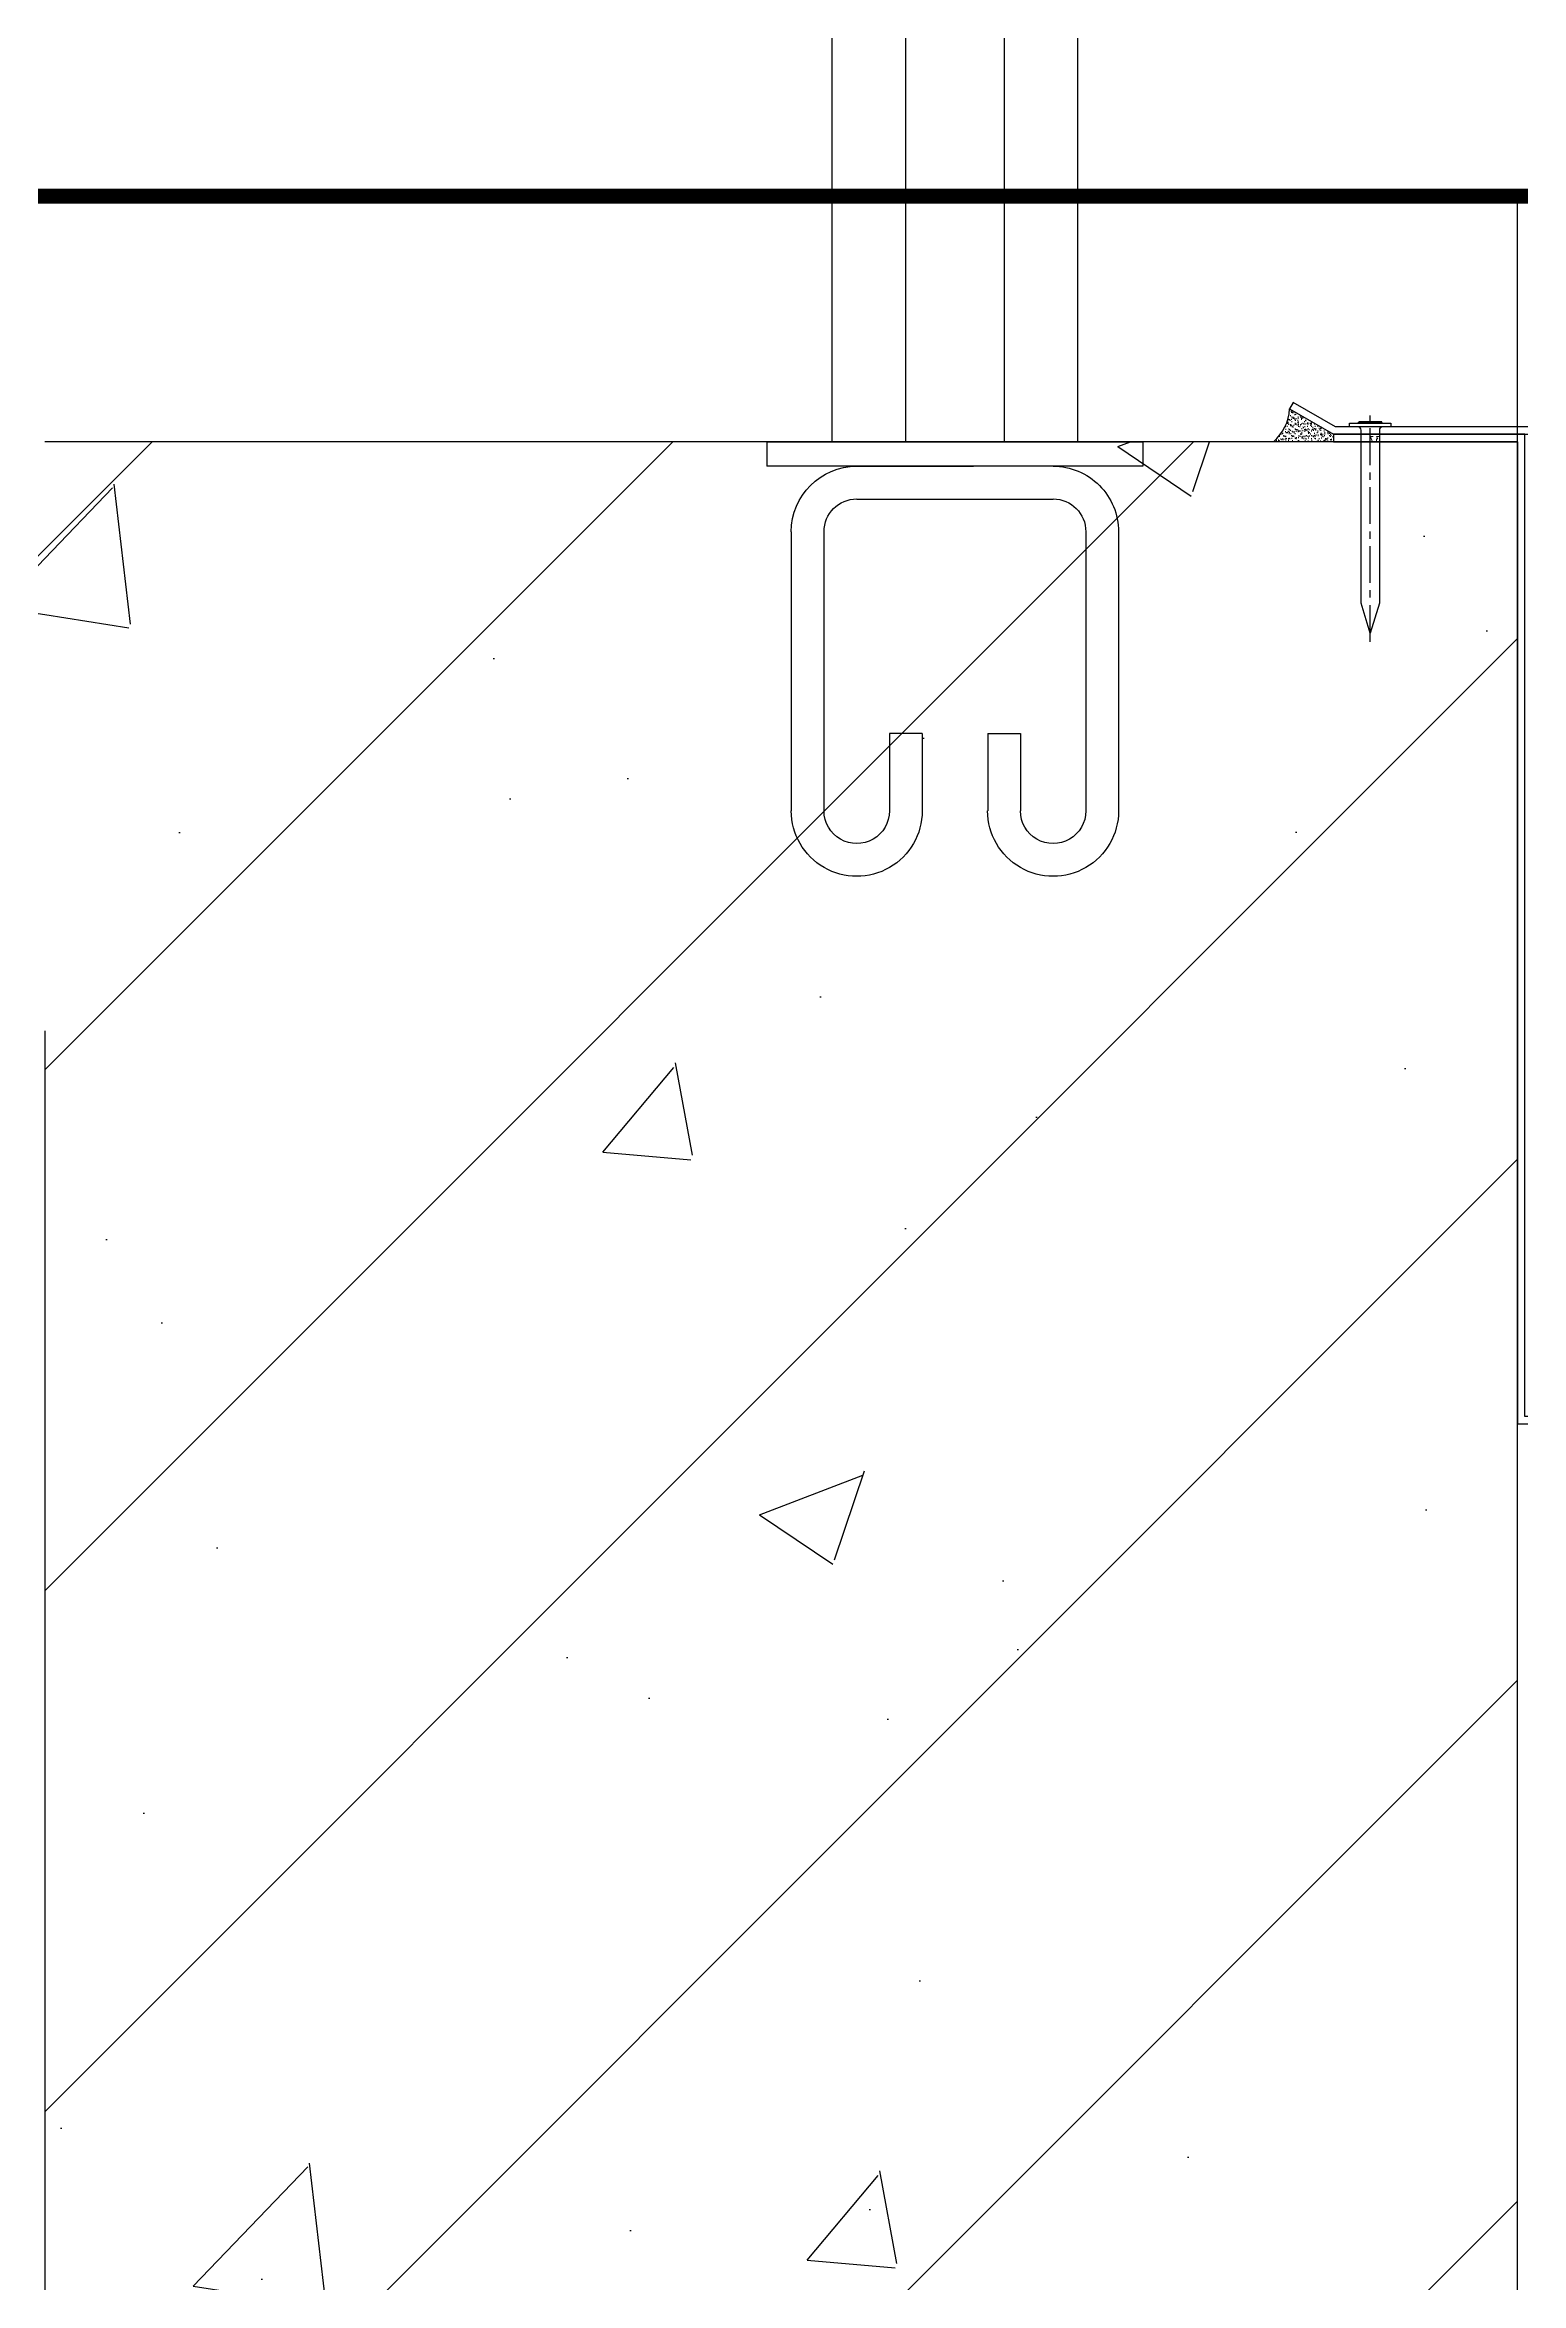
# Model space of a CAD drawing. Extents: x 220580 to 2027826, y -309201 to 71987.
# Drawn here: x 323103.6 to 323404.3, y -161954.4 to -161498.5 of the extents above; entities that cross this region are included whole.
import ezdxf
from ezdxf.enums import TextEntityAlignment as Align

# ---------------------------------------------------------------- set-up
doc = ezdxf.new("R2010")
doc.units = 0
for name, pattern in [('DASH', [0.35, 0.25, -0.1]), ('ZN-CENTER', [2, 1.25, -0.25, 0.25, -0.25]), ('ZN-DASH', [0.35, 0.25, -0.1]), ('ZN-DOT', [0.25, 0, -0.25])]:
    doc.linetypes.add(name, pattern=pattern)
for name, color, linetype in [('!ZN1-填充-8', 8, 'Continuous'), ('!ZN3-不锈钢板幕墙-7', 7, 'Continuous'), ('!ZN4-辅助材料-1', 1, 'Continuous'), ('!ZN4-配件-11', 11, 'Continuous'), ('!ZN6-层高线-8', 8, 'ZN-DOT'), ('20剖面图$0$20立剖面图及门窗表$0$A-HRAIL', 173, 'Continuous'), ('20剖面图$0$20立剖面图及门窗表$0$A-WINDOW', 140, 'Continuous'), ('20剖面图$0$20立剖面图及门窗表$0$立面栏杆', 167, 'Continuous'), ('20剖面图$0$A-SFCE', 30, 'Continuous'), ('20剖面图$0$AS-COLN', 6, 'Continuous'), ('20剖面图$0$PUB_HATCH', 8, 'Continuous')]:
    doc.layers.add(name, color=color, linetype=linetype)
doc.styles.add('DHTEXT-1', font='ROMANS.shx', dxfattribs={"width": 0.7, "bigfont": 'CHINESE.shx'})
pattern_1 = [(45, (1530822.114, -568207.45), (-53.0330086, 53.0330086), []), (50, (1530822.11, -568207.45), (215.178055, -18.82564), [22.5, -247.5]), (355, (1530822.11, -568207.45), (-41.6254, 225.65764), [18, -198]), (100.4514, (1530840.05, -568209.02), (173.552815, 206.831863), [19.122057, -210.342634]), (46.1842, (1530822.11, -568147.45), (320.172315, -49.655704), [33.75, -371.25]), (96.6356, (1530848.8, -568151.6), (280.39881, 292.23536), [28.683086, -315.5139]), (351.1842, (1530822.1, -568147.45), (280.398584, 292.23558), [27, -297]), (21, (1530852.11, -568162.45), (179.072116, -120.785667), [22.5, -247.5]), (326, (1530852.11, -568162.45), (72.9946, 217.545014), [18, -198]), (71.4514, (1530867.04, -568172.52), (252.066789, 96.75915), [19.122057, -210.342634]), (37.5, (1530822.114, -568207.45), (3.6479566, 99.868156), [0, -195.6, 0, -201, 0, -198.75]), (7.5, (1530822.11, -568207.45), (78.920861, 118.3235136), [0, -114.6, 0, -191.1, 0, -75.75]), (327.5, (1530755.214, -568207.45), (160.146731, -6.7664615), [0, -75, 0, -234, 0, -310.5]), (317.5, (1530725.21, -568207.45), (174.955851, 30.031495), [0, -97.5, 0, -155.4, 0, -220.5])]

# ---------------------------------------------------------------- blocks, each defined once
blk = doc.blocks.new('20剖面图$0$20立剖面图及门窗表$0$A$C685418A6')
at = {"layer": '20剖面图$0$20立剖面图及门窗表$0$立面栏杆'}
for p, q in [((0, 88.5), (76.56, 88.5)), ((0, 88.5), (0, 83.5)), ((76.56, 88.5), (76.56, 83.5)), ((76.56, 83.5), (0, 83.5)), ((18.28, 83.5), (42.09, 83.5)), ((18.28, 76.83), (58.28, 76.83)), ((4.95, 70.17), (4.95, 13.33)), ((11.61, 70.17), (11.61, 13.33)), ((64.95, 70.17), (64.95, 13.33)), ((71.61, 70.17), (71.61, 13.33)), ((24.95, 29.05), (24.95, 13.33)), ((31.61, 29.05), (24.95, 29.05)), ((31.61, 29.05), (31.61, 13.33)), ((44.95, 29.05), (44.95, 13.33)), ((44.95, 29.05), (51.61, 29.05)), ((51.61, 29.05), (51.61, 13.33))]:
    blk.add_line(p, q, dxfattribs=at)
at = {"layer": '20剖面图$0$20立剖面图及门窗表$0$立面栏杆', "extrusion": (0, 0, -1)}
for centre, major_axis, start_param, end_param in [((18.28, 70.17), (13.33, 0.19), 3.155544, 4.72634), ((58.28, 70.17), (13.33, 0.05), -1.567074, 0.003723), ((18.28, 70.17), (4.71, 4.71), 3.926991, 5.497787), ((58.28, 70.17), (-4.71, 4.71), 0.785398, 2.356194), ((18.28, 13.33), (9.43, 9.43), 0.785398, 3.926991), ((18.28, 13.33), (-4.71, 4.71), 2.356194, 5.497787), ((58.28, 13.33), (-9.43, 9.43), 2.356194, 5.497787), ((58.28, 13.33), (-4.71, 4.71), 2.356194, 5.497787)]:
    blk.add_ellipse(centre, major_axis=major_axis, ratio=1, start_param=start_param, end_param=end_param, dxfattribs=at)
blk = doc.blocks.new('20剖面图$0$20立剖面图及门窗表$0$w4e24333333')
at = {"layer": '20剖面图$0$20立剖面图及门窗表$0$A-HRAIL'}
for points in [[(-198091.58, 12664.03), (-198091.58, 13614.03), (-198141.58, 13614.03), (-198141.58, 12664.03)], [(-198106.58, 12664.03), (-198106.58, 13614.03), (-198126.58, 13614.03), (-198126.58, 12664.03)]]:
    blk.add_lwpolyline(points, close=True, dxfattribs=at)
at = {"layer": '20剖面图$0$20立剖面图及门窗表$0$A-HRAIL', "xscale": -1}
blk.add_blockref('20剖面图$0$20立剖面图及门窗表$0$A$C685418A6', (-198078.3, 12575.53), dxfattribs=at)
blk = doc.blocks.new('*U1916')
at = {"color": 0, "linetype": 'ZN-CENTER', "ltscale": 6}
blk.add_line((43.76, 0), (-2.33, 0), dxfattribs=at)
at = {"linetype": 'ByBlock', "ltscale": 10}
for p, q in [((-1.1, 2.28), (-1.1, -2.28)), ((-0.95, 2.33), (-0.95, -2.33)), ((-0.8, 4.2), (-0.8, -4.2)), ((0, 4.2), (-0.8, 4.2)), ((0, -4.2), (0, 4.2)), ((-0.8, -4.2), (0, -4.2))]:
    blk.add_line(p, q, dxfattribs=at)
blk.add_lwpolyline([(0, -2.52, -0.414214), (0.67, -1.85), (35.87, -1.85), (42, 0), (35.87, 1.85), (0.67, 1.85, -0.414214), (0, 2.52)], format="xyb", dxfattribs=at)
for centre, start, end in [((-1.12, 2.61), 272.9951, 344.3665), ((-1.12, -2.61), 15.6335, 87.0049)]:
    blk.add_arc(centre, 0.329, start, end, dxfattribs=at)
at = {"layer": 'Defpoints', "color": 0, "ltscale": 10, "style": 'DHTEXT-1', "width": 0.7}
blk.add_text('3.7', height=1.125, rotation=90, dxfattribs=at).set_placement((3.09, -0.93), align=Align.CENTER)
blk = doc.blocks.new('A$C6990e299')
at = {"layer": '!ZN1-填充-8'}
h = blk.add_hatch(dxfattribs=at)
h.set_pattern_fill('AR-SAND', color=256, scale=0.5, style=0)
h.set_pattern_definition([(37.5, (-13989.7039, 322.62044), (-0.03149668, 0.963411885), [0, -0.76, 0, -0.85, 0, -0.8125]), (7.5, (-13989.7039, 322.6204), (0.88488835, 1.41107303), [0, -0.41, 0, -0.685, 0, -0.2625]), (327.5, (-13990.3189, 322.62044), (1.55707093, 0.002829527), [0, -0.25, 0, -0.9, 0, -1.175]), (317.5, (-13990.3189, 322.6204), (1.5030633, 0.43883778), [0, -0.125, 0, -0.59, 0, -0.675])])
edge = h.paths.add_edge_path()
edge.add_arc((-55.96, 7.2), 9.53, 310.9661, 356.7687)
edge.add_line((-46.44, 6.66), (-37.5, 1.5))
edge.add_line((-37.5, 1.5), (-37.5, 0))
edge.add_line((-37.5, 0), (-49.71, 0))
at = {"layer": '!ZN3-不锈钢板幕墙-7', "ltscale": 4}
blk.add_lwpolyline([(-1.5, 3), (-1.5, 3), (-37.1, 3), (-45.69, 7.96), (-46.44, 6.66), (-37.5, 1.5), (0, 1.5), (0, 1.5), (164.6, 1.5), (164.6, 39.81), (159.44, 48.75), (158.14, 48), (163.1, 39.41), (163.1, 3)], close=True, dxfattribs=at)
at = {"layer": '!ZN4-辅助材料-1', "ltscale": 4}
blk.add_lwpolyline([(-37.5, 0), (-49.71, 0, 0.202556), (-46.44, 6.66), (-37.5, 1.5), (-37.5, 1.5)], format="xyb", close=True, dxfattribs=at)
at = {"color": 4, "linetype": 'ZN-DASH', "ltscale": 30, "const_width": 3}
blk.add_lwpolyline([(155.6, 36.53), (155.6, 50), (-1426.31, 50)], dxfattribs=at)
at = {"ltscale": 20}
blk.add_lwpolyline([(213, -198.5), (1.5, -198.5), (1.5, 1.5), (-37.5, 1.5), (-37.5, 0), (0, 0), (0, -200), (213, -200)], dxfattribs=at)
at = {"layer": '!ZN4-配件-11', "color": 1, "extrusion": (0, 0, -1), "zscale": -1, "rotation": 270}
blk.add_blockref('*U1916', (30, 3), dxfattribs=at)
blk = doc.blocks.new('20250828170426')
at = {"layer": '20剖面图$0$PUB_HATCH'}
h = blk.add_hatch(dxfattribs=at)
h.set_pattern_fill('钢筋混凝土', color=256, scale=30, style=0)
h.set_pattern_definition(pattern_1)
h.paths.add_polyline_path([(-800, 3630), (-800, 3750), (-4002.64, 3750), (-4002.64, 3630)])
h = blk.add_hatch(dxfattribs=at)
h.set_pattern_fill('钢筋混凝土', color=256, scale=30, style=0)
h.set_pattern_definition(pattern_1)
h.paths.add_polyline_path([(-800, 2950), (-500, 2950), (-500, 3750), (-800, 3750)])
at = {"layer": '20剖面图$0$A-SFCE', "color": 8}
for p in [(-4002.64, 3800), (-500, 3750)]:
    blk.add_line(p, (-500, 3800), dxfattribs=at)
at = {"layer": '20剖面图$0$AS-COLN'}
for p, q in [((-500, 3750), (-800, 3750)), ((-500, 2950), (-500, 3750)), ((-800, 3630), (-800, 2950))]:
    blk.add_line(p, q, dxfattribs=at)
at = {"ltscale": 40}
blk.add_blockref('A$C6990e299', (-500, 3750), dxfattribs=at)
at = {"layer": '20剖面图$0$20立剖面图及门窗表$0$A-WINDOW', "xscale": -1}
blk.add_blockref('20剖面图$0$20立剖面图及门窗表$0$w4e24333333', (-198731.18, -8914.03), dxfattribs=at)

msp = doc.modelspace()

# ---------------------------------------------------------------- linework, layer by layer
at = {"layer": '!ZN6-层高线-8', "linetype": 'DASH', "ltscale": 400}
msp.add_line((329714.01, -161529.35), (319900.93, -161529.35), dxfattribs=at)

# ---------------------------------------------------------------- next in the draw order: block references
at = {"layer": '20剖面图$0$A-SFCE', "ltscale": 40}
msp.add_blockref('20250828170426', (323903.56, -165329.35), dxfattribs=at)

doc.saveas('drawing.dxf')
